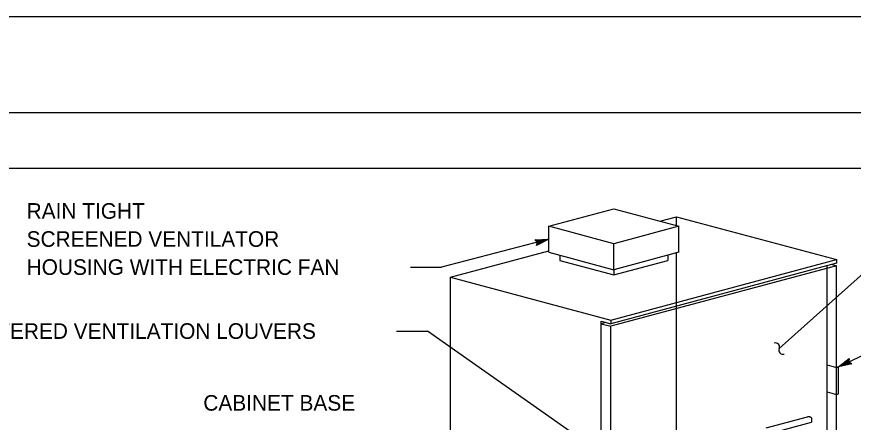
# Model space of a CAD drawing. Extents: x -893 to 867, y -474 to 712.
# Drawn here: x -250.8 to 124.7, y 529.9 to 712 of the extents above; entities that cross this region are included whole.
import ezdxf

# ---------------------------------------------------------------- set-up
doc = ezdxf.new("R2010")
doc.units = 0
for name, color, linetype in [('60 Nongeo Data', 7, 'Continuous'), ('border_PLOTTING-ELEMENTS', 7, 'Continuous'), ('border_rw_22x34_Cut_Lines', 7, 'Continuous'), ('border_SHEET', 7, 'Continuous'), ('es_DETAIL', 7, 'Continuous'), ('es_DETAIL-anno', 7, 'Continuous')]:
    doc.layers.add(name, color=color, linetype=linetype)

# ---------------------------------------------------------------- blocks, each defined once
blk = doc.blocks.new('AHT')
at = {"layer": '60 Nongeo Data'}
blk.add_lwpolyline([(-5.91, 1.32), (0, 0), (-5.91, -1.31), (-5.7, -0.96), (-1.37, 0), (-5.7, 0.97), (-5.49, 0.62), (-2.72, 0), (-5.49, -0.61), (-5.28, -0.26), (-4.08, 0), (-5.28, 0.27), (-5.12, 0), (-5.91, -1.31), (-5.12, 0)], close=True, dxfattribs=at)

msp = doc.modelspace()

# ---------------------------------------------------------------- linework, layer by layer
at = {"layer": 'border_PLOTTING-ELEMENTS'}
for points in [[(-893.46, -474.05), (866.55, -474.05), (866.55, 711.96), (-893.46, 711.96)], [(-863.46, 668.96), (836.55, 668.96), (836.55, -431.05), (-863.46, -431.05)]]:
    msp.add_lwpolyline(points, close=True, dxfattribs=at)
at = {"layer": 'border_rw_22x34_Cut_Lines'}
msp.add_lwpolyline([(-863.46, 668.96), (836.55, 668.96), (836.55, -431.05), (-863.46, -431.05)], close=True, dxfattribs=at)
at = {"layer": 'border_SHEET'}
msp.add_line((-813.46, 643.96), (811.55, 643.96), dxfattribs=at)
at = {"layer": 'es_DETAIL'}
for p, q in [((-11.98, 617.86), (17.25, 625.69)), ((17.25, 625.69), (46.48, 617.86)), ((37.9, 620.16), (45.42, 622.18)), ((45.42, 622.18), (117.26, 602.93)), ((45.42, 618.14), (45.42, 622.18)), ((-11.98, 606.2), (-11.98, 617.86)), ((17.25, 610.03), (-11.98, 617.86)), ((46.48, 617.86), (17.25, 610.03)), ((46.48, 606.2), (46.48, 617.86)), ((17.25, 598.36), (17.25, 610.03)), ((-56, 595), (-11.98, 606.8)), ((-11.98, 606.2), (17.25, 598.36)), ((-7.05, 604.87), (-7.05, 602.55)), ((46.48, 606.2), (17.25, 598.36)), ((41.55, 604.87), (41.55, 602.55)), ((45.42, 517.18), (45.42, 605.91)), ((-7.05, 602.55), (17.25, 596.04)), ((15.84, 575.75), (117.26, 602.93)), ((117.26, 601.29), (15.84, 574.11)), ((17.25, 596.04), (41.55, 602.55)), ((117.26, 602.93), (117.26, 602.11)), ((117.26, 602.11), (117.26, 601.29)), ((117.26, 600.19), (15.84, 573.02)), ((17.25, 598.36), (17.25, 596.04)), ((113.04, 499.06), (113.04, 600.15)), ((115.22, 600.74), (117.26, 600.19)), ((117.26, 500.32), (117.26, 600.19)), ((-56, 490), (-56, 595)), ((-56, 595), (15.84, 575.75)), ((11.61, 471.88), (11.61, 575.24)), ((11.61, 575.24), (15.84, 574.11)), ((13.66, 574.7), (11.61, 574.15)), ((15.84, 575.75), (15.84, 574.93)), ((15.84, 574.93), (15.84, 574.11)), ((11.61, 574.15), (15.84, 573.02)), ((15.84, 473.15), (15.84, 573.02)), ((113.04, 555.65), (117.26, 554.51)), ((117.26, 554.92), (118.03, 554.72)), ((117.26, 554.51), (118.03, 554.72)), ((118.03, 542.64), (118.03, 554.72)), ((113.04, 543.57), (117.26, 542.43)), ((117.26, 542.43), (118.03, 542.64)), ((83.46, 523.87), (105.99, 529.91)), ((85.62, 527.36), (104.26, 532.36))]:
    msp.add_line(p, q, dxfattribs=at)
msp.add_open_spline([(104.26, 532.36), (104.73, 532.48), (105.12, 532.44), (105.36, 532.37), (105.73, 532.15), (105.84, 531.94), (105.94, 531.66), (105.96, 531.14), (105.99, 529.91)], degree=2, dxfattribs=at)
at = {"layer": 'es_DETAIL-anno'}
for p, q in [((-11.98, 612.03), (-60.06, 599.56)), ((91.44, 562.96), (135.98, 602.83)), ((-74.06, 599.56), (-60.06, 599.56)), ((-80.32, 570.84), (-66.32, 570.84)), ((27.11, 505.07), (-66.32, 570.84)), ((118.03, 554.72), (134.83, 562.83))]:
    msp.add_line(p, q, dxfattribs=at)
for centre, start, end in [((89.79, 563.7), 336.0872, 107.5848), ((93.1, 562.23), 156.0872, 287.5848)]:
    msp.add_arc(centre, 1.81, start, end, dxfattribs=at)

# ---------------------------------------------------------------- block references
at = {"layer": 'es_DETAIL-anno', "xscale": 1.0169319336268203}
for p, yscale, rotation in [((-11.98, 612.03), 1.011984021304927, 14.536764216362524), ((118.03, 554.72), 1.0119840213049267, -154.22828995736725)]:
    msp.add_blockref('AHT', p, dxfattribs=dict(at, yscale=yscale, rotation=rotation))

# ---------------------------------------------------------------- texts
at = {"layer": 'es_DETAIL-anno'}
for s, p in [('RAIN TIGHT', (-246.32, 621.26)), ('SCREENED VENTILATOR', (-246.32, 608.66)), ('HOUSING WITH ELECTRIC FAN', (-246.32, 596.06)), ('FILTERED VENTILATION LOUVERS', (-273.05, 567.34)), ('CABINET BASE', (-167.01, 535.1))]:
    msp.add_text(s, height=7, dxfattribs=at).set_placement(p)

doc.saveas('drawing.dxf')
